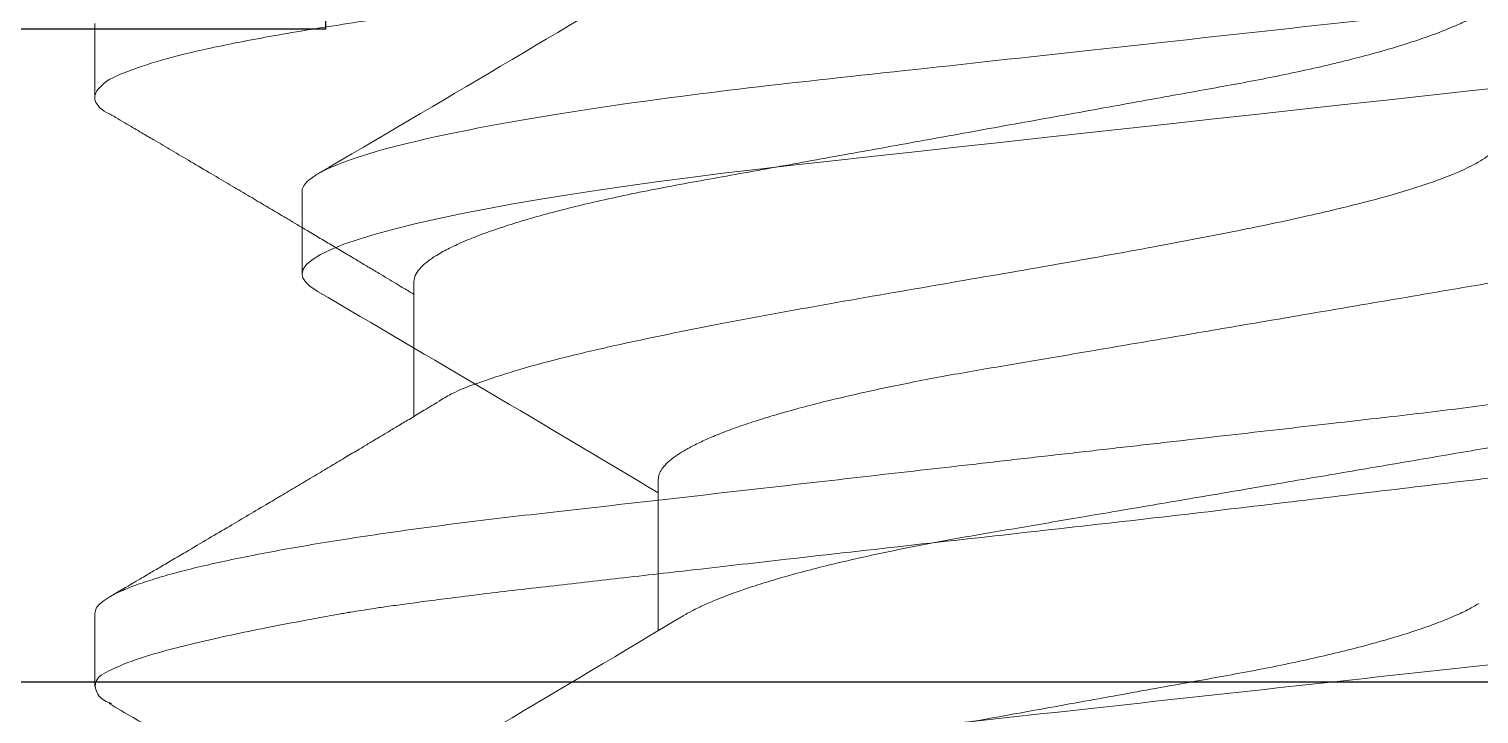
# Model space of a CAD drawing. Extents: x -82 to 113, y -82 to 93.
# Drawn here: x 28.861 to 28.9986, y 78.779 to 78.844 of the extents above; entities that cross this region are included whole.
import ezdxf

# ---------------------------------------------------------------- set-up
doc = ezdxf.new("R2010")
doc.units = 0
doc.header["$MEASUREMENT"] = 0
doc.linetypes.add('SLD-Solid', pattern=[0])
doc.layers.get('0').update_dxf_attribs({"linetype": 'CONTINUOUS'})
for name, color, linetype in [('Ballons', 7, 'CONTINUOUS'), ('INERTIA', 7, 'CONTINUOUS'), ('VENT', 5, 'CONTINUOUS')]:
    doc.layers.add(name, color=color, linetype=linetype)

# ---------------------------------------------------------------- blocks, each defined once
blk = doc.blocks.new('NO 8 2 IN')
at = {"color": 7, "linetype": 'SLD-Solid', "lineweight": 15}
for p, q in [((0.1944999731197044, 0.08200000106232608), (0.1875306736296523, 0.08200000106232608)), ((0.2504999595364268, 0.08200000106232608), (0.2435000070671265, 0.08200000106232608)), ((0.2260000158951954, 0.05168910871633869), (0.2132065770194203, 0.05168910871633869))]:
    blk.add_line(p, q, dxfattribs=at)
for points, knots in [([(0.1859334187479362, 0.08040543198292482), (0.1861196361583666, 0.08085359655296287), (0.1864749550411773, 0.08170873321265759), (0.1882620776532917, 0.08221995883975097), (0.1894686769048093, 0.0798906941597437), (0.1905897427781156, 0.07683565036900575), (0.1918830559375806, 0.07177886968232627), (0.1929600939354401, 0.06667695787758277), (0.1937577934030514, 0.06250648479764465), (0.1941826019197492, 0.06018672041349049), (0.1944012612399462, 0.05897019422796035), (0.1945118328769695, 0.05834831387994655), (0.1945674848652459, 0.05803402866639829), (0.1945954487009658, 0.05787606271369583), (0.1946093850147577, 0.05779685903329579), (0.1946165259085433, 0.05775723679581546), (0.1946198490897757, 0.05773737016547642), (0.1946216735791069, 0.05772746443656018), (0.1946225609167982, 0.05772250534772638), (0.1946229279173792, 0.05772001085842504), (0.1946232301172017, 0.0577187850654326), (0.1946233165916738, 0.0577180700119726), (0.1947209958427152, 0.05702696801402851), (0.1949248577006131, 0.05588430017559887), (0.1951644725724293, 0.05417322055102858), (0.1954019510017275, 0.05248066189087552), (0.1956716635659035, 0.05045441822469598), (0.1959779717918764, 0.04807510124999226), (0.1963192050665725, 0.04532145000873555), (0.196696248048454, 0.04217242774323182), (0.1972041106585039, 0.03775874770224874), (0.1978693095566086, 0.03189945279162743), (0.1987210530588328, 0.02442027460490692), (0.1997856401368665, 0.01507840908119107), (0.201013974500114, 0.004154482848683472), (0.2023642938469266, -0.00797896947200627), (0.2037117056918021, -0.0199355513148376), (0.2050559408335175, -0.03130181513937913), (0.2061423988932489, -0.04029355025215864), (0.2068464904444625, -0.04621267020578301), (0.207182881480648, -0.04903106527036272), (0.20734677201213, -0.0504007822745578), (0.2074274747035361, -0.05107528508192871), (0.2074676291717878, -0.05140987193885849), (0.2074876367588274, -0.05157649266102027), (0.2074975179770746, -0.0516596445779598), (0.2075025413622598, -0.05170116625316723), (0.2075049399829254, -0.05172193237392975), (0.207506297543091, -0.05173229395313683), (0.2075068482378697, -0.05173749104559278), (0.2075072010736534, -0.0517400793280629), (0.2075073722117082, -0.05174137638392295), (0.2075286788594894, -0.05190395744559595), (0.2075740186369615, -0.05228346153829477), (0.2076624846159518, -0.05293192817538284), (0.2077742083233858, -0.05373973628977069), (0.2080480813568215, -0.05564665243461064), (0.2084454566837763, -0.05825271362298423), (0.2089959074102268, -0.06160688612572329), (0.2095545891959887, -0.06478113718998912), (0.2103326379088486, -0.06881495172729757), (0.2112668839499179, -0.07305321228755446), (0.2123564293968627, -0.07695060474728876), (0.2133058747364203, -0.07952319469882951), (0.2141273778764941, -0.0810088215803475), (0.214824916788487, -0.08184629966500978), (0.2153167813864059, -0.0819582900521425), (0.2154999771925361, -0.08200000106231897)], [0, 0, 0, 0, 0.00828845074597428, 0.01581507901074782, 0.02672048620210647, 0.04707251799393015, 0.0772242874328945, 0.1167162054532447, 0.1397296114376892, 0.1520024881708002, 0.1583234966551467, 0.1615291671475165, 0.1631432034974336, 0.1639530187747391, 0.1643586538577426, 0.1645616438710066, 0.164663117785229, 0.1647139165341493, 0.1647392916513048, 0.1647519792098827, 0.1647583631516287, 0.1647615185161206, 0.1647646738806126, 0.1770703859857242, 0.1852252404355373, 0.1952377209554454, 0.2072160027368819, 0.2212785303797302, 0.2375498642842925, 0.2561556074799554, 0.2772168201182965, 0.3159109080403847, 0.3601644708532791, 0.4099855791710543, 0.4817471341042423, 0.5540524004884345, 0.6253140839090918, 0.693968950102401, 0.7559244503271453, 0.7850618748224619, 0.7991050819273968, 0.8059875154392655, 0.8093929673849519, 0.8110866669125101, 0.8119312313364307, 0.8123528993218769, 0.8125635995347241, 0.8126689228853424, 0.8127215972148591, 0.812747908782662, 0.8127610910324318, 0.8127676688001978, 0.812770984399727, 0.8156531777654309, 0.8195086413399334, 0.8243141526137772, 0.8300368084685774, 0.8534873806216131, 0.8708087910204382, 0.8899881601963752, 0.9103302561517586, 0.9432762245736602, 0.9664544181845162, 0.9818009556243544, 0.9912697367405409, 0.9967483985993791, 1, 1, 1, 1]), ([(0.1944999731197044, 0.08200000106232608), (0.1946724395910167, 0.0819634944153691), (0.1950750248898316, 0.08187827762357358), (0.1955935293579785, 0.08133528788073363), (0.1961260399871065, 0.08054911909237461), (0.1966739699068825, 0.07943021710258336), (0.1972392826470326, 0.07799867384084536), (0.1978177403223924, 0.07624211343684095), (0.1983860834850617, 0.0742377099004159), (0.198944792480404, 0.07200957655027196), (0.1994914843928086, 0.06958509003885638), (0.2000369198201923, 0.06692233457100372), (0.2005784052254, 0.06403632246496471), (0.2011128918605323, 0.06094410007741402), (0.2016550304802109, 0.0575577498124531), (0.2021991148518936, 0.05388883248056686), (0.2027401857205291, 0.04995242639713382), (0.2032620257012923, 0.04587419517077507), (0.2037614165918455, 0.0416661066493873), (0.2042524025379606, 0.03730863846258359), (0.2047691634224407, 0.03278018876141431), (0.2052894296799224, 0.02820667359839035), (0.2058120277830966, 0.02361623110243016), (0.2063330033237065, 0.01903809773572362), (0.2068650168966144, 0.01436439449735616), (0.2074052983954147, 0.00961754892951916), (0.2079512056261024, 0.004821245590356682), (0.2085165593885563, -0.0001460664595427374), (0.2090983627939522, -0.005256944322312052), (0.2096930744178138, -0.01048156613112639), (0.2102803376687774, -0.01564222230566514), (0.2108571173051956, -0.02070848711557716), (0.2114196773607091, -0.02565190719777632), (0.2119654983781913, -0.03044627145064993), (0.2124776541132718, -0.03494768660659275), (0.2129567595767554, -0.03915307331732976), (0.2134034836199561, -0.04309137293157761), (0.2138685399130935, -0.04691146087482423), (0.2143505764049962, -0.05062655074909372), (0.2148491857134331, -0.05421830535979666), (0.2153764858110918, -0.05776147895769412), (0.2159320351535712, -0.06122188876801715), (0.2165159426805729, -0.06456434732837124), (0.2171071779354321, -0.06765780784746056), (0.2177025227552747, -0.07048061714208131), (0.2182976618040726, -0.0730144912298627), (0.218889202454335, -0.07524467238338417), (0.2194603756684614, -0.0771190140934479), (0.2200065441193999, -0.07864946680057017), (0.2205204972812851, -0.07985019034840946), (0.2210195717223229, -0.08078796935416932), (0.2215053705223653, -0.08144908706278642), (0.2219826032604715, -0.0819015272481991), (0.2223428653778967, -0.08197009393362009), (0.2225000029943089, -0.08200000106231897)], [0, 0, 0, 0, 0.003092211960889366, 0.007218093272949579, 0.01284835449243052, 0.02019623040529291, 0.02935793955914598, 0.04036872856413336, 0.05322140404884617, 0.06658753559661566, 0.08141548778566562, 0.09763497398407892, 0.1151599491840987, 0.1338903662751096, 0.1537149443700252, 0.1764478879780453, 0.2001744716654723, 0.2247241568184872, 0.2499245408459148, 0.2759055964700662, 0.3030907121154588, 0.3313792762151861, 0.3581676247186004, 0.3856580282799504, 0.4137247431647994, 0.4422324059089231, 0.4710382858719559, 0.4999945775519937, 0.5315780934043494, 0.5629664742599616, 0.5939685714776743, 0.6244012149028942, 0.6540923292556502, 0.6828843681624209, 0.710636450537171, 0.7350576836526515, 0.7585265432522926, 0.7814702342997147, 0.8038309921977519, 0.8254760284611354, 0.8462743171868967, 0.8678485570832902, 0.8881083922964533, 0.9069110104060327, 0.9241307525691965, 0.9396618015085887, 0.9534223963005208, 0.9653572702910124, 0.9746725628390976, 0.982440985732714, 0.9887047080122521, 0.9935571971644248, 0.9971898053345207, 0.9999999999999999, 0.9999999999999999, 0.9999999999999999, 0.9999999999999999]), ([(0.2418583860312822, 0.08044668150640888), (0.2419908075329715, 0.08073837739111411), (0.2423080229324626, 0.08143713420486165), (0.2435164806950638, 0.0823329627347249), (0.2450663089197604, 0.08106903459478332), (0.2460121028404956, 0.07885043988223828), (0.2471833958587411, 0.07536928574950963), (0.2482819384983657, 0.07063574902038994), (0.2494305737246663, 0.06469987939112798), (0.2505727681506045, 0.05766278169776484), (0.2517238628420273, 0.04964080951715033), (0.2528763008086514, 0.04077087431464577), (0.2540310104207748, 0.03120402086310747), (0.2551867109316248, 0.02110370134443684), (0.256343302238804, 0.01064255364394029), (0.2575000514641204, -5.922218306864124e-07), (0.2586568401100067, -0.01064372633091892), (0.2598133151153945, -0.02110483728161938), (0.2609690079959819, -0.03120516493859782), (0.2621238473356584, -0.04077174245914961), (0.2632762149043231, -0.04964225083087825), (0.2644274520352212, -0.05766202130397602), (0.2655692215019343, -0.06470543813438212), (0.2667187519750485, -0.07062252184277185), (0.2678149447957594, -0.0754061753283537), (0.2689921625994884, -0.0787659057995711), (0.2699256864933659, -0.08123468216974317), (0.2710812619041576, -0.08179645346448439), (0.2714999636092443, -0.08200000106231897)], [0, 0, 0, 0, 0.005731298002636907, 0.01372931104224348, 0.02172863696629606, 0.03580593406336473, 0.05719255874472253, 0.08589739595059429, 0.1215754975479867, 0.163690588611601, 0.21156628085104, 0.2644134466292044, 0.3213500261538834, 0.3814194607188472, 0.4436090060473239, 0.5068679900133989, 0.5701269144684668, 0.632316231639312, 0.692385371917567, 0.7493216023164344, 0.8021682607613123, 0.8500433666612958, 0.892157696770379, 0.9278350583963333, 0.9565391878446776, 0.9779249707449816, 0.9920015151735662, 1, 1, 1, 1]), ([(0.1859447852832972, 0.08061997533783227), (0.1854987370311392, 0.0798605874926821), (0.1846644708022325, 0.07844026663996573), (0.1834985453055253, 0.07645805937747241), (0.1825056011985851, 0.07477097622028595), (0.1816964297309909, 0.07339763827524592), (0.1810647352047283, 0.07232606529125718), (0.1806036998431466, 0.07154459439895788), (0.1802572132997824, 0.07095722785863501), (0.1798812733840123, 0.07032047961087784), (0.1793748396967487, 0.06946275551907632), (0.1786368711558026, 0.06821401677982664), (0.1777834277493611, 0.06677086193786153), (0.1768933939120672, 0.06526808859693034), (0.1758874750275652, 0.06357147135791763), (0.1747131245221993, 0.0615937896635117), (0.1733083178176855, 0.0592326989576506), (0.1721054308901131, 0.05721611705328655), (0.171130680891622, 0.05558555559330358), (0.1703761648306568, 0.05432524166808861), (0.1695961707043381, 0.0530243120687075), (0.1690542991302664, 0.0521231110821887), (0.1687933434182298, 0.05168910871633869)], [0, 0, 0, 0, 0.07855665305330145, 0.1469284149919592, 0.2051272519098963, 0.2531707687087102, 0.289109734572279, 0.3160815592401963, 0.3341030798233538, 0.3499382067705092, 0.3820387193985366, 0.4229511664051016, 0.4793200299279122, 0.5315903441337353, 0.5787415364537605, 0.6552549865268392, 0.7367524087462035, 0.823804968781845, 0.8647005193028802, 0.9062023659542691, 0.9548287277804288, 1, 1, 1, 1]), ([(0.2145581680723865, 0.04944541880229991), (0.2142686400721203, 0.04992542724144755), (0.2137245327420061, 0.05082750272296721), (0.2129625629810761, 0.05209443977540928), (0.2122903066046717, 0.05321388823499973), (0.2117150894972468, 0.05417308645723296), (0.2112441672071128, 0.0549593739252785), (0.2108828076796669, 0.05556322051402418), (0.2105846219638892, 0.05606190971386837), (0.2103027014240695, 0.05653344146090689), (0.2098621969952603, 0.05727086492894529), (0.2092354644543946, 0.058321036297734), (0.2084235218462283, 0.05968358621989722), (0.2075511442351399, 0.0611495188578175), (0.2066663960480639, 0.06263858385263177), (0.2057957673301729, 0.064105624343334), (0.2048609539340305, 0.06568267401308958), (0.2038598987976741, 0.06737385458737322), (0.2027435596634746, 0.06926198711898479), (0.2015705269090944, 0.07124876558584248), (0.2004957932337703, 0.07307117943434349), (0.1995711930316588, 0.07464081680205226), (0.1988684376678407, 0.07583450308310091), (0.1983105823836979, 0.07678251193065933), (0.1978325903011182, 0.0775952247421472), (0.1973601673342102, 0.07839873000839503), (0.1967546837782095, 0.07942900343806514), (0.1963041988024798, 0.08019603931966657), (0.1960554284842857, 0.08061961784196114)], [0, 0, 0, 0, 0.04638931106497526, 0.08717900916700264, 0.1223457520499977, 0.1544493385077542, 0.179735843651239, 0.1981921044173112, 0.2126846362417376, 0.2278193171175553, 0.2436559307265851, 0.2837685531044215, 0.3290253654290668, 0.3749147277546143, 0.4249369697267653, 0.4723623893799598, 0.516088022955769, 0.5766499547158492, 0.6349953304596156, 0.6976062620478647, 0.7675830502767281, 0.8100799003537368, 0.8483611876967184, 0.8822136101766628, 0.9011068318196931, 0.9263866996815209, 0.9593486905652312, 1, 1, 1, 1]), ([(0.2419444783700726, 0.08061945284386951), (0.2416152454750886, 0.08005896421243364), (0.2410101880525986, 0.07902890976819776), (0.240182222558218, 0.07762032589536005), (0.2395114615505634, 0.07648017242592431), (0.2389515204671824, 0.07552867039191113), (0.238261663800543, 0.07435693939037691), (0.2373555132192564, 0.07281911287960696), (0.2362705349709415, 0.0709794138930846), (0.2352099815430648, 0.0691836210630612), (0.2342256823475566, 0.06751850737203569), (0.2333021447591506, 0.06595826573929742), (0.2325292466875624, 0.06465394060716534), (0.2319106502591524, 0.06361083067550766), (0.231387069262297, 0.06272893406654845), (0.2307938994847945, 0.06173018751030668), (0.2301228175724503, 0.06060155270038337), (0.2293857665830643, 0.05936340536116091), (0.2286654846046758, 0.05815504615650724), (0.2279757864084786, 0.05699945266039919), (0.2273288226843846, 0.05591690388867931), (0.226736778181845, 0.05492752602823714), (0.2261876727602186, 0.054010835796241), (0.2256452364127028, 0.05310659264494433), (0.2251850428913258, 0.0523400228385853), (0.2248867714634457, 0.05184428894639126), (0.2247934031674248, 0.05168910871633869)], [0, 0, 0, 0, 0.05798278056688087, 0.1065595579678129, 0.1457438244077867, 0.1759787351341895, 0.205039203840503, 0.2670312306108032, 0.3351953491814032, 0.3955528616782219, 0.453064709967873, 0.5077330740497118, 0.5572797508866224, 0.588302865879605, 0.6159093724921063, 0.6487641452986564, 0.691918599283594, 0.7330355300105705, 0.7772940881106765, 0.8174002650303623, 0.8530774640124992, 0.8897875925122344, 0.920246786720192, 0.9483935866422538, 0.983845576783449, 0.9999999999999999, 0.9999999999999999, 0.9999999999999999, 0.9999999999999999]), ([(0.1699999561460004, 0.05168910871633869), (0.1701990604763779, 0.05165988593186199), (0.1706414863200933, 0.05159495055325891), (0.1712655563160865, 0.05113891801673276), (0.1719024551402413, 0.05045372663661141), (0.1725574369129106, 0.04948669589301602), (0.1732297966759546, 0.04825070010978294), (0.1738990576260164, 0.04677654665044884), (0.1745632179564041, 0.04508473779824129), (0.1752181497733147, 0.04319552339254784), (0.1758697708278447, 0.04109612261900963), (0.1765130834370723, 0.03880372635261864), (0.1771571295203529, 0.03628417275870532), (0.1777949493540802, 0.03355411181237145), (0.1784198679716553, 0.03063339267627896), (0.1790186140170391, 0.02759562205395838), (0.1795880113255208, 0.02443186711317935), (0.180184179845611, 0.02113302571257947), (0.1807947269175258, 0.01775094932452959), (0.181417122628261, 0.01430448059019795), (0.1820461292785041, 0.01082073013368046), (0.1826893475149376, 0.007258458489815212), (0.1833422438987213, 0.003642755608417758), (0.1840133076955084, -7.356837111416326e-05), (0.184697245033064, -0.003861738136656356), (0.1853888385117557, -0.007691231895385897), (0.1860687555100782, -0.01145722427629892), (0.1867320060549389, -0.0151300408071009), (0.1873733062913203, -0.0186826115132277), (0.1879782768789795, -0.02203042937325961), (0.1885439962470343, -0.02517159141861214), (0.1890832685487709, -0.02812846714307682), (0.1896520189761048, -0.03097719364724583), (0.190243500491448, -0.03372166754242301), (0.1908680016954065, -0.03638679165843683), (0.1915226664970646, -0.03894142113773569), (0.1922052964630296, -0.04135426742013237), (0.1928971237165769, -0.04354734885910005), (0.1935895190196959, -0.04550231408896366), (0.1942857849350048, -0.0471976508903893), (0.19488340937788, -0.04849061147184841), (0.1953005124808271, -0.04918513586031281), (0.195445448864163, -0.04942647152117985)], [0, 0, 0, 0, 0.00566026060955933, 0.01257755454612445, 0.02136583162493651, 0.03235186417804486, 0.04568991083375115, 0.06142382230094802, 0.07842263053957184, 0.09744104305761009, 0.1183588182746058, 0.1410211548612322, 0.1652460277758708, 0.1924203213244036, 0.2208648291774608, 0.2503102909643605, 0.2805996155186294, 0.3124184417675662, 0.3457875021348623, 0.3784819487597232, 0.4121656767026687, 0.4466130816256556, 0.481580247985756, 0.5168105189025834, 0.5541700672880936, 0.5912160727250024, 0.6276433147810053, 0.663163962733786, 0.6975140817900157, 0.7304600483750048, 0.7600578603531863, 0.7884178031360464, 0.8160627025145712, 0.8427901545798351, 0.8683749823175674, 0.894019792163275, 0.9178939516086508, 0.9397828710262831, 0.9595081757993047, 0.9769358974480694, 0.9919856083901544, 1, 1, 1, 1]), ([(0.2260000158951954, 0.05168910871633869), (0.2261990919530632, 0.05165987825304796), (0.2266415047805168, 0.05159491849821052), (0.2272656081889295, 0.0511389688167796), (0.2279024301371635, 0.05045369016173851), (0.2285574311323728, 0.04948670407024025), (0.2292297791441342, 0.04825069685086447), (0.2298990510145984, 0.04677654962438993), (0.2305631808996225, 0.04508472109836958), (0.2312182539756975, 0.04319555432835642), (0.2318697224623492, 0.04109610397441088), (0.232513087366101, 0.03880373131433146), (0.2331570841447359, 0.03628415948701758), (0.2337950671339826, 0.03355413568529286), (0.2344197903923373, 0.03063336932188321), (0.2350187335678555, 0.02759564301069162), (0.2355879606565736, 0.02443185564454353), (0.2361841771879938, 0.02113302777238601), (0.2367947104184367, 0.01775094877481109), (0.2374171098442588, 0.01430448074089696), (0.2380461154760525, 0.01082073009233397), (0.2386893339801475, 0.007258458499059373), (0.2393422303470203, 0.003642755613988413), (0.2400132939311419, -7.356840379202367e-05), (0.2406972321860081, -0.003861738003671178), (0.2413888222265541, -0.007691232383479019), (0.2420687517217317, -0.01145722250686987), (0.2427319581734082, -0.01513005141695345), (0.2433734175070583, -0.01868259338285583), (0.2439782330709193, -0.0220304392780406), (0.244543996639095, -0.02517158878501391), (0.2450832295297971, -0.02812847698478294), (0.2456520955037291, -0.03097718569929242), (0.2462435793050304, -0.03372165709613739), (0.2468679657260964, -0.03638680271922823), (0.2475226588451562, -0.03894141972111242), (0.2482052813973894, -0.04135426780029405), (0.2488971107297857, -0.04354734862554466), (0.2495895044960434, -0.04550231460376608), (0.2502857740380904, -0.04719764935555304), (0.250883366019508, -0.04849056579168831), (0.2513004504022831, -0.04918503788979223), (0.2514453619483845, -0.04942632485620635)], [0, 0, 0, 0, 0.005659592803733912, 0.01257748662200169, 0.02136530131045112, 0.03235135701802889, 0.04568943178537589, 0.06142337641380454, 0.07842222047959149, 0.09744090238533508, 0.1183585144321641, 0.1410208987825648, 0.1652458227542229, 0.1924203323823928, 0.2208647541617125, 0.2503104126651163, 0.2805996757533017, 0.3124185690644866, 0.3457876997613474, 0.3784822152939385, 0.4121660142296507, 0.4466134917549514, 0.4815807318128295, 0.516811076981961, 0.5541707041075002, 0.5912167876236061, 0.6276441064546829, 0.6631648292717746, 0.6975151444377065, 0.7304610567565524, 0.7600589311159102, 0.7884189336709787, 0.8160640275179829, 0.8427915359147721, 0.8683762583937981, 0.894021122289224, 0.9178953320524458, 0.9397842976037765, 0.9595096439504025, 0.9769374023303202, 0.9919871449915968, 0.9999999999999999, 0.9999999999999999, 0.9999999999999999, 0.9999999999999999]), ([(0.2146315738910687, 0.04934902783248418), (0.2148672266435625, 0.04896095260343003), (0.2156486262760922, 0.04767413614077753), (0.2165944524444967, 0.04505248796986905), (0.2177529636320514, 0.04147265566660963), (0.2188527692088087, 0.03729335816569801), (0.2203489121077808, 0.03091030878375278), (0.2220825735767562, 0.02228285507489858), (0.224020999293657, 0.01160822733194067), (0.225857898927444, 0.0009841314817791158), (0.2275897978389168, -0.009060693187173285), (0.229212413218562, -0.01815833830932689), (0.2307236194359206, -0.02608884749388807), (0.2321221767043369, -0.03275930802923455), (0.2334074833220114, -0.03817708485667737), (0.2345780500018293, -0.04242387292888594), (0.2357045416107724, -0.04583252350648337), (0.2367710003458967, -0.04840883049578792), (0.2378179534872942, -0.05020404424771385), (0.2387193929027802, -0.05121593809945324), (0.2394189103271316, -0.05161324151176672), (0.2398420853941445, -0.05168493354950243), (0.2399607487479898, -0.05168807105284401), (0.2399999941662543, -0.05168910871633869)], [0, 0, 0, 0, 0.01292548520295224, 0.04285954346398697, 0.07896793737375757, 0.1203324461139702, 0.1659468600955296, 0.2658751852248246, 0.3711234048581339, 0.4752273569751342, 0.573222233944942, 0.6616938212419673, 0.7386601409287251, 0.8033546233621996, 0.8559645483274118, 0.8973674410955591, 0.9288884612055607, 0.9582597960566316, 0.97671683275157, 0.9878333912697322, 0.996617499472174, 0.9988813088146488, 1, 1, 1, 1])]:
    blk.add_open_spline(points, degree=3, knots=knots, dxfattribs=at)
blk = doc.blocks.new('FGSFG FG')
at = {"layer": 'INERTIA', "color": 7}
for q in [(-67.72468615209425, 45.09719840412938), (-67.26968615209425, 44.74863545115809)]:
    blk.add_line((-67.72468615209425, 44.74863545115809), q, dxfattribs=at)
blk = doc.blocks.new('3203-1_Sash_Component')
blk.add_line((0.07199880475264919, 2.875992173670003), (1.218999015767196, 2.875992173670003))
blk = doc.blocks.new('3203_Sash_Assembly')
blk.add_blockref('3203-1_Sash_Component', (0, 0))
blk = doc.blocks.new('20350')
at = {"color": 7, "linetype": 'Continuous', "lineweight": 15}
for p, q in [((0.3554168166427161, 0.09498612248854954), (0.347605481401466, 0.09498612248854954)), ((0.3280770699765583, 0.06116194931600205), (0.3137215097392527, 0.06116194931600205))]:
    blk.add_line(p, q, dxfattribs=at)
at = {"color": 7, "linetype": 'Continuous', "lineweight": 15, "flags": 128}
blk.add_lwpolyline([(0.3459378143024381, 0.09349258543862504), (0.3460207045684598, 0.09364356413745156), (0.3464338727674985, 0.09423704891030127), (0.3468362260048039, 0.0946561836687323), (0.34722703106263, 0.0949044420318188), (0.347605481401466, 0.09498612248854954), (0.3480380432098471, 0.0948797509242496), (0.3484865158432839, 0.09455593447260924), (0.3489497994751574, 0.09400855993065704), (0.349426574313533, 0.09323290720918465), (0.3499154472446904, 0.09222580514141043), (0.3504058599331117, 0.09100989182523733), (0.3509048512691493, 0.08956936641824598), (0.3514106981910956, 0.08790602530389435), (0.3519216409763644, 0.08602332377084565), (0.3523806719453191, 0.0841611156737514), (0.3528409493844435, 0.08213284292274636), (0.3533011535017891, 0.07994423378148952), (0.3537599278445356, 0.07760194220092842), (0.3542159526207413, 0.07511352490654133), (0.354667871377579, 0.07248729475442417), (0.3551145109666507, 0.0697322840707244), (0.355554551596029, 0.06685811175570677), (0.3559656301244942, 0.06402557704335265), (0.3563688265622034, 0.06110358976614805), (0.3567632243869809, 0.05810139305033601), (0.3571480903810809, 0.05502837208298672), (0.3575226546658712, 0.05189398079043883), (0.3578862940062635, 0.04870764560330088), (0.3583075642613807, 0.04487621169668898), (0.3587428023145236, 0.04090670372356442), (0.3591927047225667, 0.03680348891212759), (0.3596561349979908, 0.03257708206307086), (0.3600802648023063, 0.02870900330837856), (0.3605131198977887, 0.02476133835013172), (0.3609536371186906, 0.02074402687138388), (0.3614006066557494, 0.01666764210112603), (0.3618528186996883, 0.01254330489037159), (0.3623090267803235, 0.008382594924043474), (0.3627679477666206, 0.004197439019876015), (0.3632281885448592, -1.4210854715202e-14), (0.3636655895903544, -0.003989027890682451), (0.3641018174874517, -0.007967511766494795), (0.3645357357486603, -0.01192500184249923), (0.3649662445473609, -0.01585122934697836), (0.3653922440569204, -0.01973619845979613)], dxfattribs=at)
at = {"color": 7, "linetype": 'Continuous', "lineweight": 15}
for centre, radius, start, end in [((3.779283067151496, 2.132878756378332), 4.037586488973531, 210.3377799546777, 210.9100735320173), ((-3.257289605790966, 2.202632071309964), 4.175124363822605, 329.1420282237457, 329.6577141970384), ((3.840561921836382, 2.132159452068478), 4.036177113760745, 210.3376576915946, 210.9101509747599)]:
    blk.add_arc(centre, radius, start, end, dxfattribs=at)
for points, knots in [([(0.2929259557682542, 0.09498612326986233), (0.2940534283036342, 0.09498612332161827), (0.2953676766892883, 0.09267437812023616), (0.298121117113368, 0.08304538042695242), (0.2995526295534887, 0.0757381428341688), (0.3015362601316838, 0.06241809613074167), (0.3021704229939814, 0.05760140144666082), (0.3033552472213188, 0.04755533205515405), (0.3039065375095333, 0.0423362797828446), (0.3057621488793387, 0.02541310409024788), (0.3071533085656029, 0.01272572775151559), (0.3099440382870142, -0.01272572730776744), (0.3113351979753531, -0.02541310366542859), (0.3131908093503242, -0.0423362794051485), (0.3137420996405638, -0.04755533169527837), (0.3149269238640642, -0.05760140110591294), (0.3155610867247134, -0.06241809580363622), (0.3175447172992136, -0.07573814255947298), (0.3189762297386096, -0.08304538020307461), (0.3217296701652756, -0.09267437800836831), (0.3230439185624832, -0.09498612326986233), (0.3241713910937136, -0.09498612326986233)], [0, 0, 0, 0, 0.1250000000000001, 0.1250000000000001, 0.2500000000000002, 0.2500000000000002, 0.3125000000000002, 0.3125000000000002, 0.3750000000000002, 0.3750000000000002, 0.5000000000000001, 0.5000000000000001, 0.6250000000000001, 0.6250000000000001, 0.6875, 0.6875, 0.7499999999999999, 0.7499999999999999, 0.875, 0.875, 1, 1, 1, 1]), ([(0.3554168262928314, 0.09498612326986233), (0.3565442988352387, 0.09498612338443024), (0.3578585472095455, 0.09267437824750857), (0.3606119876357425, 0.08304538065614508), (0.3620435000792241, 0.07573814309982652), (0.3640271306642973, 0.06241809642058627), (0.36466129352916, 0.05760140173971706), (0.3658461177617767, 0.047555332346505), (0.3663974080493233, 0.04233628007922619), (0.3682530194184821, 0.02541310439248434), (0.3696441791059044, 0.01272572804315075), (0.3724349088322398, -0.01272572706101016), (0.3738260685242665, -0.02541310345226577), (0.3756816799048579, -0.04233627924323002), (0.3762329701968596, -0.04755533154998659), (0.3774177944209924, -0.05760140098557542), (0.3780519572822172, -0.06241809569660006), (0.3800355878590835, -0.07573814249180089), (0.3814671003009877, -0.083045380160641), (0.3842205407328976, -0.09267437799989864), (0.3855347891327767, -0.09498612326986233), (0.3866622616659896, -0.09498612326986233)], [0, 0, 0, 0, 0.1250000000000001, 0.1250000000000001, 0.2500000000000002, 0.2500000000000002, 0.3125000000000002, 0.3125000000000002, 0.3750000000000002, 0.3750000000000002, 0.5000000000000001, 0.5000000000000001, 0.6250000000000001, 0.6250000000000001, 0.6875, 0.6875, 0.75, 0.75, 0.875, 0.875, 1, 1, 1, 1]), ([(0.3280770699765583, 0.06116194931600205), (0.3282374309218596, 0.06114547377772794), (0.3285603093837679, 0.06111230113425847), (0.3290645952918396, 0.06084193001071014), (0.3295859956701648, 0.06040386093660288), (0.3301238314259791, 0.05977828237026017), (0.3306757698624168, 0.05896729503125187), (0.3312397215362068, 0.05796913945043514), (0.3318129929039628, 0.0567852787863643), (0.3324025687800969, 0.05539685094593949), (0.333005618343293, 0.05379868506595642), (0.3336194064173839, 0.0519880947832263), (0.3342314777257229, 0.0499990253722018), (0.33483861629648, 0.04784272090934394), (0.3354378396952882, 0.04553206776721197), (0.3360172907883481, 0.04311795355756942), (0.3365748453039856, 0.04062246316492235), (0.3371090731928348, 0.03806667969861621), (0.337626167688839, 0.03542549434787645), (0.3381264170339335, 0.03271300871391247), (0.3386048940697179, 0.02992363105845186), (0.3390940525578543, 0.02704568465419754), (0.3396022706707811, 0.024062694762776), (0.3401362420124201, 0.02092633703675517), (0.3406953286638128, 0.01764338036163338), (0.3412777264194276, 0.01422346930492324), (0.3418722695427618, 0.01073191280063668), (0.3424761578304114, 0.007185548402972586), (0.3430864065876591, 0.003602130892502942), (0.3436904845662241, 5.455120391673063e-05), (0.3442853269931021, -0.003438669388813764), (0.34486816279518, -0.006861069851240131), (0.3454454092116634, -0.01025120159714277), (0.3460146311416636, -0.01359352658290902), (0.3465730844154891, -0.01687330477351168), (0.3471186227757244, -0.02007666444795575), (0.3476489603972368, -0.02319090826027548), (0.3481699993106986, -0.02625148928756005), (0.3486805929866676, -0.02924746786227672), (0.3491801975183151, -0.03219010494537144), (0.349700861135446, -0.03504483274200254), (0.3502405123111032, -0.03782134535855164), (0.3507989256792001, -0.04050566860304627), (0.3513646929823437, -0.04304180135837044), (0.3519347812027505, -0.04542083677593212), (0.3525060672796485, -0.04763608336345726), (0.353084943693851, -0.04971183642858534), (0.3536686165628566, -0.05163662708558547), (0.354254454079431, -0.0534008989669843), (0.3548395490576013, -0.05499427722877215), (0.355421503207566, -0.05641662874079145), (0.3560054268267123, -0.05765657566873017), (0.3564123286878669, -0.05844772900719875), (0.3566240562661775, -0.05877029461784389), (0.3566407770236424, -0.05879576858482949)], [0, 0, 0, 0, 0.01842502923099367, 0.03709784254379321, 0.05599529567585608, 0.07509208063271454, 0.09436115427637257, 0.1137737731197585, 0.1332997052108815, 0.1529077371307676, 0.1735021167045626, 0.194113684391353, 0.214704664873487, 0.2352375083311847, 0.2556753797840144, 0.2759824047616529, 0.2952129898848582, 0.3142647230057005, 0.333110883806733, 0.3517267586457001, 0.370104836717051, 0.3885908494440463, 0.4073193389080925, 0.4262665947569253, 0.4463224991865308, 0.466558635404495, 0.4869413610670469, 0.5074355236836816, 0.5280047128461968, 0.5486115880411974, 0.5682825778503939, 0.5879207739722917, 0.6074936589274706, 0.6269695031562526, 0.6463174245062543, 0.6655079706401184, 0.6845130987922355, 0.7033065858319151, 0.7227413933304347, 0.7419796778399982, 0.761439091935777, 0.781154954891891, 0.8010990869669288, 0.8212409518918936, 0.8406220675566393, 0.8601238290024953, 0.8797152002005878, 0.8993641435037631, 0.9190381155961364, 0.9387042679746663, 0.9583298502661467, 0.9778824843163406, 0.9982533139114714, 1, 1, 1, 1]), ([(0.3151361433946391, 0.05879228580052143), (0.3152960250166572, 0.05851858991171355), (0.3156445319582204, 0.05792199277983912), (0.3161904458448817, 0.05678220020233482), (0.3167797585823848, 0.05539772085980132), (0.3173829387540863, 0.05379844815472268), (0.3179966926159921, 0.05198815858274486), (0.3186087693354125, 0.04999900800352464), (0.3192159203801666, 0.04784272796253219), (0.3198150872208743, 0.045532064272507), (0.320394536636968, 0.04311795119183159), (0.3209521499286154, 0.04062246599751518), (0.3214863626349072, 0.03806667931321783), (0.322003462281188, 0.03542549456115296), (0.3225037063686003, 0.03271300824825119), (0.3229821989061108, 0.02992363424120015), (0.3234712988002997, 0.02704568171110111), (0.323979519017243, 0.02406269179560638), (0.3245135433544064, 0.02092634007040317), (0.325072634015612, 0.01764338432066381), (0.3256549580949439, 0.0142234614107366), (0.3262495785232602, 0.01073191742658253), (0.3268534462245043, 0.007185547680435889), (0.32746370073707, 0.003602131101828832), (0.3280677767592977, 5.455109642582556e-05), (0.3286626212017154, -0.003438669169710806), (0.3292454508906673, -0.006861070622775856), (0.3298227193288881, -0.01025119677912301), (0.3303918585516925, -0.01359353517112538), (0.3309504052386103, -0.01687329649375613), (0.3314958656192317, -0.02007666845737788), (0.33202620823009, -0.02319091115386129), (0.3325473041966731, -0.02625148587956971), (0.3330578825153552, -0.02924746833413394), (0.3335574913522024, -0.03219010481076623), (0.3340781534266029, -0.03504483280603665), (0.3346178064578993, -0.0378213452372762), (0.3351762138747176, -0.04050566902991193), (0.335742002754607, -0.04304179834427657), (0.3363120119812777, -0.04542084111447764), (0.3368833766624277, -0.04763608487702697), (0.337462231287212, -0.04971181971627914), (0.3380459135363196, -0.05163669143043137), (0.3386317357342818, -0.05340065808697148), (0.3392168825452728, -0.05499517510396856), (0.3397986453093225, -0.05641329070526524), (0.3403832898452208, -0.05766920206694692), (0.3409678002041403, -0.05874930992591487), (0.3415488753093001, -0.0596408778128108), (0.3421150149219727, -0.06032871525748362), (0.3426633012867626, -0.06081030871034443), (0.3431931194834803, -0.06110740974447992), (0.3435316771609251, -0.06114385405980727), (0.3436997771199515, -0.06116194931603047)], [0, 0, 0, 0, 0.01655049558862286, 0.0360764578567778, 0.05568445125634465, 0.07627886121848512, 0.09689042465233427, 0.1174814008857748, 0.138014240106775, 0.1584520731896114, 0.1787590939771471, 0.19798970837577, 0.2170414375655235, 0.2358875944778845, 0.2545034654756967, 0.2728815397549592, 0.2913675178761878, 0.3100960034758425, 0.3290432877289117, 0.3490991880202302, 0.3693352865380262, 0.3897180419760947, 0.4102122003640132, 0.4307813852823313, 0.4513882562253589, 0.4710592419756907, 0.4906974340454904, 0.5102703149620474, 0.529746121128211, 0.5490940721127411, 0.5682845811743317, 0.5872897054049765, 0.6060832203746718, 0.62551802386306, 0.6447563044030421, 0.6642157144836122, 0.6839315733716025, 0.703875701331416, 0.724017562100357, 0.74339864003159, 0.7629004315814181, 0.7824917987370743, 0.8021407379859339, 0.821814706018827, 0.8414808543394903, 0.8611064325814753, 0.8806590625972258, 0.9010298879890887, 0.921250957300677, 0.9412888895803703, 0.9611121547820023, 0.9806914873785718, 1, 1, 1, 1])]:
    blk.add_open_spline(points, degree=3, knots=knots, dxfattribs=at)

msp = doc.modelspace()

# ---------------------------------------------------------------- block references
at = {"layer": 'Ballons'}
for name, p, rotation in [('NO 8 2 IN', (28.94919825199009, 78.59405106390504), 90.00000000000001), ('20350', (28.98186628414152, 78.4731883439054), 89.99999999999999)]:
    msp.add_blockref(name, p, dxfattribs=dict(at, rotation=rotation))
at = {"layer": 'INERTIA', "color": 7, "xscale": -1}
msp.add_blockref('FGSFG FG', (-38.83553778897523, 34.0954017323952), dxfattribs=at)
at = {"layer": 'VENT', "rotation": 180}
msp.add_blockref('3203_Sash_Assembly', (29.72364852355036, 81.6580293572233), dxfattribs=at)

doc.saveas('drawing.dxf')
